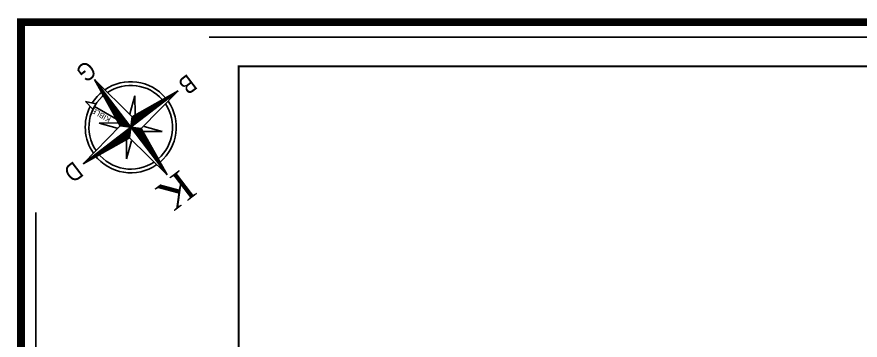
# Model space of a CAD drawing. Header units: inches. Extents: x 21 to 32698, y 13 to 3712.
# Drawn here: x 20274 to 21119, y 3389 to 3712 of the extents above; entities that cross this region are included whole.
import ezdxf

# ---------------------------------------------------------------- set-up
doc = ezdxf.new("R2010")
doc.units = ezdxf.units.IN
doc.header["$MEASUREMENT"] = 0
for name, color, linetype, lineweight in [('Z_MİM_-KM-Pafta', 8, 'Continuous', 25), ('Z_MİM_00', 8, 'Continuous', 25), ('Z_MİM__BM_Pafta', 8, 'Continuous', 25)]:
    doc.layers.add(name, color=color, linetype=linetype, lineweight=lineweight)
doc.styles.add('-KM-OLCU', font='ARIALN.TTF')
doc.styles.add('STYLE1', font='arial.ttf', dxfattribs={"height": 1})

# ---------------------------------------------------------------- blocks, each defined once
blk = doc.blocks.new('*X7')
at = {"linetype": 'ByBlock'}
for p, q in [((-217.53, 160.4998), (-217.53, 160.5)), ((-217.52, 160.4984), (-217.52, 160.5)), ((-217.51, 160.497), (-217.51, 160.5)), ((-217.5, 160.4955), (-217.5, 160.5)), ((-217.49, 160.4941), (-217.49, 160.5)), ((-217.48, 160.4927), (-217.48, 160.5)), ((-217.47, 160.4913), (-217.47, 160.5)), ((-217.46, 160.4898), (-217.46, 160.5)), ((-217.45, 160.4884), (-217.45, 160.5)), ((-217.44, 160.487), (-217.44, 160.5)), ((-217.43, 160.4855), (-217.43, 160.5)), ((-217.42, 160.4841), (-217.42, 160.5)), ((-217.41, 160.4827), (-217.41, 160.5)), ((-217.4, 160.4812), (-217.4, 160.5)), ((-217.39, 160.4798), (-217.39, 160.5)), ((-217.38, 160.4784), (-217.38, 160.5)), ((-217.37, 160.477), (-217.37, 160.5)), ((-217.36, 160.4755), (-217.36, 160.5)), ((-217.35, 160.4741), (-217.35, 160.5)), ((-217.34, 160.4727), (-217.34, 160.5)), ((-217.33, 160.4712), (-217.33, 160.5)), ((-217.32, 160.4698), (-217.32, 160.5)), ((-217.31, 160.4684), (-217.31, 160.5)), ((-217.3, 160.467), (-217.3, 160.5)), ((-217.29, 160.4655), (-217.29, 160.5)), ((-217.28, 160.4641), (-217.28, 160.5)), ((-217.27, 160.4627), (-217.27, 160.5)), ((-217.26, 160.4613), (-217.26, 160.5)), ((-217.25, 160.4598), (-217.25, 160.5)), ((-217.24, 160.4584), (-217.24, 160.5)), ((-217.23, 160.457), (-217.23, 160.5)), ((-217.22, 160.4555), (-217.22, 160.5)), ((-217.21, 160.4541), (-217.21, 160.5)), ((-217.2, 160.4527), (-217.2, 160.5)), ((-217.19, 160.4512), (-217.19, 160.5)), ((-217.18, 160.4498), (-217.18, 160.5)), ((-217.17, 160.4484), (-217.17, 160.5)), ((-217.16, 160.447), (-217.16, 160.5)), ((-217.15, 160.4455), (-217.15, 160.5)), ((-217.14, 160.4441), (-217.14, 160.5)), ((-217.13, 160.4427), (-217.13, 160.5)), ((-217.12, 160.4412), (-217.12, 160.5)), ((-217.11, 160.4398), (-217.11, 160.5)), ((-217.1, 160.4384), (-217.1, 160.5)), ((-217.09, 160.4412), (-217.09, 160.5)), ((-217.08, 160.4512), (-217.08, 160.5)), ((-217.07, 160.4613), (-217.07, 160.5)), ((-217.06, 160.4712), (-217.06, 160.5)), ((-217.05, 160.4812), (-217.05, 160.5)), ((-217.04, 160.4913), (-217.04, 160.5))]:
    blk.add_line(p, q, dxfattribs=at)
blk = doc.blocks.new('Kuzey Oku')
at = {"linetype": 'ByBlock', "extrusion": (3.35187e-05, 2.46236e-05, 1)}
for p, q in [((792.5, 2956.7, 0), (801.9, 3022.3, 0)), ((801.9, 3022.3, 0), (811.3, 2956.7, 0)), ((801.9, 3022.3, 0), (801.9, 2947.3)), ((787.8, 2956.7, 0), (773.8, 2975.4, 0)), ((773.8, 2975.4, 0), (792.5, 2961.4, 0)), ((811.3, 2961.4, 0), (830, 2975.4, 0)), ((830, 2975.4, 0), (816, 2956.7, 0)), ((726.9, 2947.3, 0), (792.5, 2956.7, 0)), ((801.9, 2947.3), (726.9, 2947.3, 0)), ((792.5, 2937.9, 0), (726.9, 2947.3, 0)), ((792.5, 2956.7, 0), (801.9, 2947.3)), ((792.5, 2937.9, 0), (801.9, 2947.3)), ((801.9, 2947.3), (811.3, 2956.7, 0)), ((801.9, 2947.3), (811.3, 2937.9, 0)), ((801.9, 2947.3), (801.9, 2872.3, 0)), ((876.9, 2947.3, 0), (801.9, 2947.3)), ((811.3, 2956.7, 0), (876.9, 2947.3, 0)), ((876.9, 2947.3, 0), (811.3, 2937.9, 0)), ((773.8, 2919.2, 0), (787.8, 2937.9, 0)), ((801.9, 2872.3, 0), (792.5, 2937.9, 0)), ((811.3, 2937.9, 0), (801.9, 2872.3, 0)), ((816, 2937.9, 0), (830, 2919.2, 0)), ((792.5, 2933.3, 0), (773.8, 2919.2, 0)), ((830, 2919.2, 0), (811.3, 2933.3, 0))]:
    blk.add_line(p, q, dxfattribs=at)
blk.add_line((809.9, 2928.4), (822.4, 2899.1))
at = {"linetype": 'ByBlock', "extrusion": (-3.53869e-05, -2.18538e-05, 1)}
blk.add_line((818.8, 2897.7, 0), (827.4, 2887.1), dxfattribs=at)
at = {"linetype": 'ByBlock', "extrusion": (4.03022e-05, 1.02743e-05, 1)}
blk.add_line((825.8, 2900.7, 0), (827.4, 2887.1), dxfattribs=at)
at = {"linetype": 'ByBlock', "extrusion": (3.35187e-05, 2.46236e-05, 1)}
for radius, start, end in [(57, 92.5891, 177.4109), (57, 360, 87.4109), (52.4, 93.5464, 176.4536), (52.4, 360, 86.4536), (57, 182.5891, 267.4109), (52.4, 183.5464, 266.4536), (52.4, 270, 356.4536), (57, 295.4614, 357.4109), (57, 270, 290.5386)]:
    blk.add_arc((801.9, 2947.3, 0.1), radius, start, end, dxfattribs=at)
at = {"linetype": 'ByBlock', "extrusion": (3.35187e-05, 2.46236e-05, 1), "xscale": 150, "yscale": 150, "zscale": 150}
for p, rotation in [((-23273.1, -29607.4, 0.1), 269.9999999526984), ((33356.6, -21127.7, 0.1), 359.9999999526984), ((-31752.8, 27022.3, 0.1), 179.9999999526983), ((24876.9, 35502, 0.1), 89.9999999526984)]:
    blk.add_blockref('*X7', p, dxfattribs=dict(at, rotation=rotation))
at = {"color": 7, "extrusion": (3.35187e-05, 2.46236e-05, 1), "attachment_point": 1, "text_direction": (1, 0, -3.4e-05), "style": '-KM-OLCU'}
for s, width, insert, char_height in [('{\\fTimes New Roman|b0|i0|c162|p18;K}', 55.454, (784.7, 3064, 0), 37.5), ('B', 22.5, (704.2, 2959.5, 0), 22.5), ('D', 25.151, (883.8, 2959.5, 0), 22.5), ('G', 27.299, (793.7, 2869.4, 0), 22.5)]:
    blk.add_mtext_dynamic_manual_height_columns(s, width=width, gutter_width=1875, heights=[0], dxfattribs=dict(at, insert=insert, char_height=char_height))
at = {"color": 7, "extrusion": (3.5763e-05, -2.12329e-05, 1), "insert": (820.3, 2925.9), "char_height": 6.75, "attachment_point": 1, "text_direction": (0.390731, -0.920505, -3.4e-05), "style": '-KM-OLCU'}
blk.add_mtext_dynamic_manual_height_columns('KIBLE', width=7.545, gutter_width=562.5, heights=[0], dxfattribs=at)
blk = doc.blocks.new('*U10')
at = {"layer": 'Z_MİM_-KM-Pafta', "ltscale": 0.5, "const_width": 8}
blk.add_lwpolyline([(15, 3690), (6335, 3690), (6335, 0), (15, 0)], close=True, dxfattribs=at)
at = {"layer": 'Z_MİM_-KM-Pafta', "ltscale": 0.5}
blk.add_lwpolyline([(203.73, 3675), (6265, 3675, -0.414214), (6320, 3620), (6320, 70, -0.414214), (6265, 15), (85, 15, -0.414214), (30, 70), (30, 3499.6)], format="xyb", dxfattribs=at)
at = {"xscale": 0.8000000000000003, "yscale": 0.8000000000000003, "zscale": 0.8000000000000003, "rotation": 217.4253605102341}
blk.add_blockref('Kuzey Oku', (-798.33, 5847.17), dxfattribs=at)
at = {"color": 7, "style": 'STYLE1'}
blk.add_attdef('00', (6133.03, 90.15), '', height=80.47, dxfattribs=at)
at = {"layer": 'Z_MİM_-KM-Pafta', "color": 7, "style": 'STYLE1'}
for tag, p, height in [('PAFTA_ADI', (5775.83, 251.03), 33), ('REVIZYON', (5855.91, 178.55), 12.87), ('OLCEK', (5855.91, 76.03), 12.87)]:
    blk.add_attdef(tag, p, '', height=height, dxfattribs=at)

msp = doc.modelspace()

# ---------------------------------------------------------------- linework, layer by layer
at = {"layer": 'Z_MİM__BM_Pafta', "transparency": 33554687, "const_width": 2}
msp.add_lwpolyline([(20495.89, 3662.98), (25229.23, 3662.98), (25229.23, 3075.26), (20495.89, 3075.26)], close=True, dxfattribs=at)

# ---------------------------------------------------------------- block references
at = {"layer": 'Z_MİM_00'}
msp.add_blockref('*U10', (20262.55, 17.05), dxfattribs=at)

doc.saveas('drawing.dxf')
